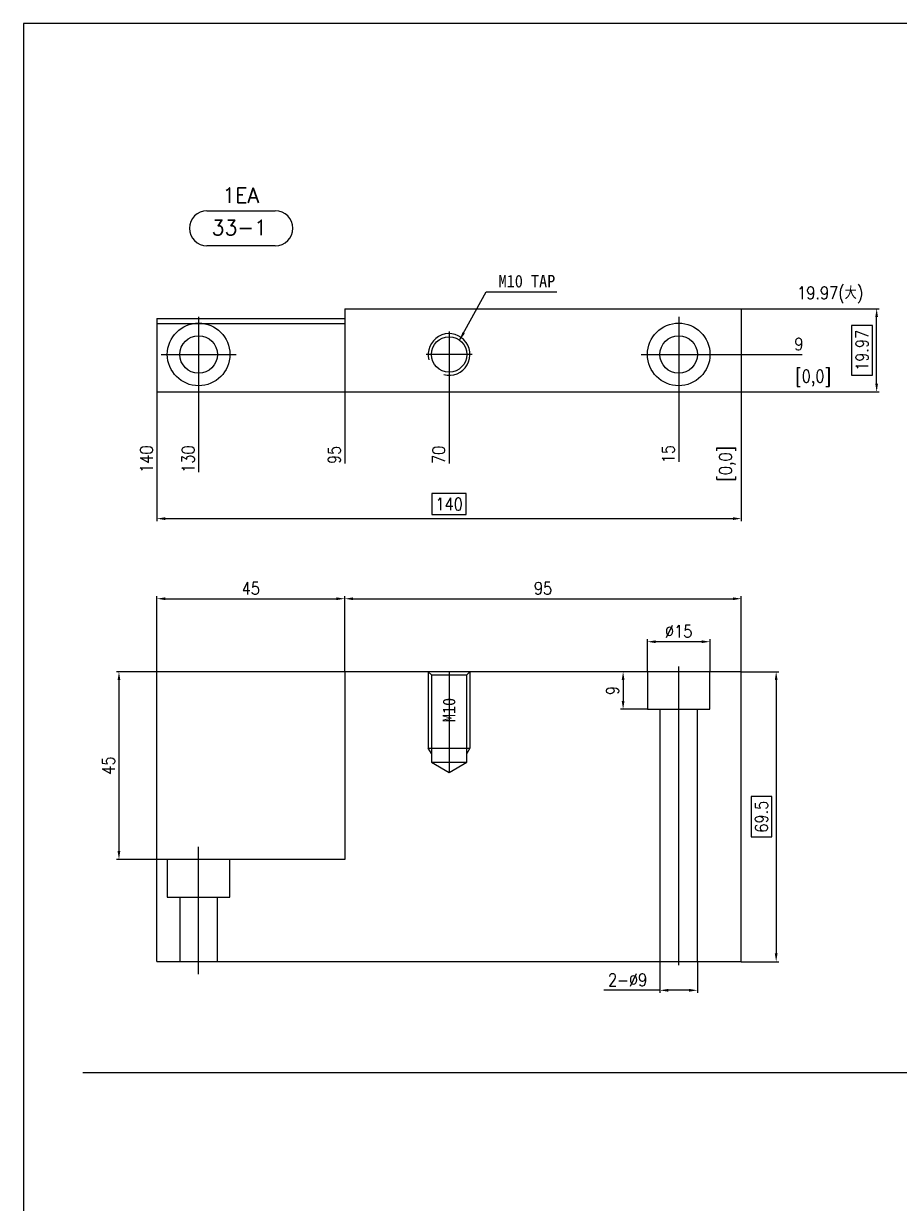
# Model space of a CAD drawing. Header units: millimetres. Extents: x 632 to 3922, y 1402 to 2001.
# Drawn here: x 631.7 to 841.5, y 1695.7 to 1978.5 of the extents above; entities that cross this region are included whole.
import ezdxf
from ezdxf.enums import TextEntityAlignment as Align
from ezdxf.lldxf.tags import DXFTag

# ---------------------------------------------------------------- set-up
doc = ezdxf.new("R2010")
doc.units = ezdxf.units.MM
for name, color, linetype in [('11', 11, 'Continuous'), ('2', 2, 'Continuous'), ('3', 3, 'Continuous'), ('6', 6, 'Continuous'), ('7', 7, 'Continuous'), ('BCE', 1, 'CENTER'), ('BO', 7, 'Continuous'), ('BTL', 5, 'Continuous'), ('CE', 1, 'CENTER'), ('DIM', 7, 'Continuous')]:
    doc.layers.add(name, color=color, linetype=linetype)
doc.styles.add('JM_Standard', font='', dxfattribs={"height": 3})
doc.styles.add('ROMANS', font='romans.shx', dxfattribs={"width": 0.8, "height": 3})
doc.styles.add('SY', font='romans.shx', dxfattribs={"width": 0.85, "height": 3, "bigfont": 'ghs.shx'})
doc.styles.get('JM_Standard').set_extended_font_data('DotumChe')
tags = doc.linetypes.add('CENTER', pattern=[2, 1.25, -0.25, 0.25, -0.25]).pattern_tags.tags
tags[10:11] = [DXFTag(74, 4), DXFTag(75, 0), DXFTag(340, '0'), DXFTag(46, 1.0), DXFTag(50, 0.0), DXFTag(44, 0.0), DXFTag(45, 0.0)]
tags[8:9] = [DXFTag(74, 4), DXFTag(75, 0), DXFTag(340, '0'), DXFTag(46, 1.0), DXFTag(50, 0.0), DXFTag(44, 0.0), DXFTag(45, 0.0)]
tags[6:7] = [DXFTag(74, 4), DXFTag(75, 0), DXFTag(340, '0'), DXFTag(46, 1.0), DXFTag(50, 0.0), DXFTag(44, 0.0), DXFTag(45, 0.0)]
tags[4:5] = [DXFTag(74, 4), DXFTag(75, 0), DXFTag(340, '0'), DXFTag(46, 1.0), DXFTag(50, 0.0), DXFTag(44, 0.0), DXFTag(45, 0.0)]
doc.dimstyles.new('BaseStyle', dxfattribs={"dimtxt": 3, "dimasz": 2, "dimexe": 0.6, "dimexo": 0, "dimgap": 1, "dimtad": 1, "dimdsep": 46, "dimtxsty": 'SY', "dimcen": 0, "dimclrd": 3, "dimclre": 3, "dimclrt": 7, "dimaunit": 1, "dimazin": 0, "dimtfac": 1, "dimtmove": 0, "dimatfit": 3, "dimfxl": 1, "dimtolj": 1, "dimtzin": 0, "dimarcsym": 0})

# ---------------------------------------------------------------- blocks, each defined once
blk = doc.blocks.new('PCT_1_10')
at = {"layer": 'BCE'}
for p, q in [((0, 5.5), (0, -5.5)), ((5.5, 0), (-5.5, 0))]:
    blk.add_line(p, q, dxfattribs=at)
at = {"layer": 'BO'}
blk.add_circle((0, 0), 4.25, dxfattribs=at)
at = {"layer": 'BTL'}
blk.add_arc((0, 0), 5, 255, 195, dxfattribs=at)
blk = doc.blocks.new('*D253')
at = {"layer": 'BO', "color": 3, "lineweight": -2}
blk.add_line((803.64, 1890.18), (803.64, 1868.8), dxfattribs=at)
at = {"layer": 'Defpoints', "color": 0}
for p in [(803.64, 1890.18), (803.64, 1890.18), (803.64, 1878.18)]:
    blk.add_point(p, dxfattribs=at)
at = {"layer": 'BO', "color": 2, "insert": (800.35, 1872.99), "char_height": 3, "attachment_point": 5, "rotation": 90, "style": 'SY'}
blk.add_mtext('\\A1;[0,0]', dxfattribs=at)
blk = doc.blocks.new('*D254')
at = {"layer": 'BO', "color": 3, "lineweight": -2}
blk.add_line((803.64, 1890.18), (825.02, 1890.18), dxfattribs=at)
at = {"layer": 'Defpoints', "color": 0}
for p in [(803.64, 1890.18), (803.64, 1890.18), (815.64, 1890.18)]:
    blk.add_point(p, dxfattribs=at)
at = {"layer": 'BO', "color": 2, "insert": (820.83, 1893.46), "char_height": 3, "attachment_point": 5, "style": 'SY'}
blk.add_mtext('\\A1;[0,0]', dxfattribs=at)
blk = doc.blocks.new('*D255')
at = {"layer": 'BO', "color": 3, "lineweight": -2}
blk.add_line((788.64, 1890.18), (788.64, 1873.41), dxfattribs=at)
at = {"layer": 'Defpoints', "color": 0}
for p in [(788.64, 1890.18), (803.64, 1890.18)]:
    blk.add_point(p, dxfattribs=at)
at = {"layer": 'BO', "color": 7, "insert": (786.14, 1875.29), "char_height": 3, "attachment_point": 5, "rotation": 90, "style": 'SY', "bg_fill": 3, "box_fill_scale": 1.1, "bg_fill_color": 256, "bg_fill_true_color": 13158600, "bg_fill_transparency": 0}
blk.add_mtext('\\A1;15', dxfattribs=at)
at = {"layer": 'Defpoints', "color": 0}
blk.add_point((788.64, 1878.18), dxfattribs=at)
blk = doc.blocks.new('*D256')
at = {"layer": 'BO', "color": 3, "lineweight": -2}
blk.add_line((733.64, 1899.18), (733.64, 1873.05), dxfattribs=at)
at = {"layer": 'Defpoints', "color": 0}
for p in [(733.64, 1899.18), (803.64, 1890.18)]:
    blk.add_point(p, dxfattribs=at)
at = {"layer": 'BO', "color": 7, "insert": (731.14, 1875.11), "char_height": 3, "attachment_point": 5, "rotation": 90, "style": 'SY', "bg_fill": 3, "box_fill_scale": 1.1, "bg_fill_color": 256, "bg_fill_true_color": 13158600, "bg_fill_transparency": 0}
blk.add_mtext('\\A1;70', dxfattribs=at)
at = {"layer": 'Defpoints', "color": 0}
blk.add_point((733.64, 1878.18), dxfattribs=at)
blk = doc.blocks.new('*D257')
at = {"layer": 'BO', "color": 3, "lineweight": -2}
blk.add_line((708.64, 1890.18), (708.64, 1873.05), dxfattribs=at)
at = {"layer": 'Defpoints', "color": 0}
for p in [(708.64, 1890.18), (803.64, 1890.18)]:
    blk.add_point(p, dxfattribs=at)
at = {"layer": 'BO', "color": 7, "insert": (706.14, 1875.11), "char_height": 3, "attachment_point": 5, "rotation": 90, "style": 'SY', "bg_fill": 3, "box_fill_scale": 1.1, "bg_fill_color": 256, "bg_fill_true_color": 13158600, "bg_fill_transparency": 0}
blk.add_mtext('\\A1;95', dxfattribs=at)
at = {"layer": 'Defpoints', "color": 0}
blk.add_point((708.64, 1878.18), dxfattribs=at)
blk = doc.blocks.new('*D258')
at = {"layer": 'BO', "color": 3, "lineweight": -2}
blk.add_line((673.64, 1890.18), (673.64, 1870.98), dxfattribs=at)
at = {"layer": 'Defpoints', "color": 0}
for p in [(673.64, 1890.18), (803.64, 1890.18)]:
    blk.add_point(p, dxfattribs=at)
at = {"layer": 'BO', "color": 7, "insert": (671.14, 1874.08), "char_height": 3, "attachment_point": 5, "rotation": 90, "style": 'SY', "bg_fill": 3, "box_fill_scale": 1.1, "bg_fill_color": 256, "bg_fill_true_color": 13158600, "bg_fill_transparency": 0}
blk.add_mtext('\\A1;130', dxfattribs=at)
at = {"layer": 'Defpoints', "color": 0}
blk.add_point((673.64, 1878.18), dxfattribs=at)
blk = doc.blocks.new('*D259')
at = {"layer": 'BO', "color": 3, "lineweight": -2}
blk.add_line((663.64, 1890.18), (663.64, 1870.98), dxfattribs=at)
at = {"layer": 'Defpoints', "color": 0}
for p in [(663.64, 1890.18), (803.64, 1890.18)]:
    blk.add_point(p, dxfattribs=at)
at = {"layer": 'BO', "color": 7, "insert": (661.14, 1874.08), "char_height": 3, "attachment_point": 5, "rotation": 90, "style": 'SY', "bg_fill": 3, "box_fill_scale": 1.1, "bg_fill_color": 256, "bg_fill_true_color": 13158600, "bg_fill_transparency": 0}
blk.add_mtext('\\A1;140', dxfattribs=at)
at = {"layer": 'Defpoints', "color": 0}
blk.add_point((663.64, 1878.18), dxfattribs=at)
blk = doc.blocks.new('*D260')
at = {"layer": 'BO', "color": 3, "lineweight": -2}
blk.add_line((797.64, 1899.18), (818.22, 1899.18), dxfattribs=at)
at = {"layer": 'Defpoints', "color": 0}
for p in [(797.64, 1899.18), (803.64, 1890.18)]:
    blk.add_point(p, dxfattribs=at)
at = {"layer": 'BO', "color": 7, "insert": (817.43, 1901.68), "char_height": 3, "attachment_point": 5, "style": 'SY', "bg_fill": 3, "box_fill_scale": 1.1, "bg_fill_color": 256, "bg_fill_true_color": 13158600, "bg_fill_transparency": 0}
blk.add_mtext('\\A1;9', dxfattribs=at)
at = {"layer": 'Defpoints', "color": 0}
blk.add_point((815.64, 1899.18), dxfattribs=at)
blk = doc.blocks.new('*D261')
at = {"layer": 'BO', "color": 3, "lineweight": -2}
blk.add_line((803.64, 1910.15), (833.23, 1910.15), dxfattribs=at)
at = {"layer": 'Defpoints', "color": 0}
for p in [(803.64, 1910.15), (803.64, 1890.18)]:
    blk.add_point(p, dxfattribs=at)
at = {"layer": 'BO', "color": 7, "insert": (824.93, 1913.44), "char_height": 3, "attachment_point": 5, "style": 'SY', "bg_fill": 3, "box_fill_scale": 1.1, "bg_fill_color": 256, "bg_fill_true_color": 13158600, "bg_fill_transparency": 0}
blk.add_mtext('\\A1;19.97(大)', dxfattribs=at)
at = {"layer": 'Defpoints', "color": 0}
blk.add_point((815.64, 1910.15), dxfattribs=at)
blk = doc.blocks.new('*D262')
at = {"layer": 'Defpoints', "color": 0}
for p in [(663.64, 1890.18), (803.64, 1890.18), (803.64, 1859.82)]:
    blk.add_point(p, dxfattribs=at)
at = {"layer": 'DIM', "color": 3, "lineweight": -2}
for p, q in [((663.64, 1890.18), (663.64, 1859.22)), ((803.64, 1890.18), (803.64, 1859.22)), ((665.64, 1859.82), (801.64, 1859.82))]:
    blk.add_line(p, q, dxfattribs=at)
at = {"layer": 'DIM', "color": 3}
for points in [[(665.64, 1860.16), (665.64, 1859.49), (663.64, 1859.82)], [(801.64, 1859.49), (801.64, 1860.16), (803.64, 1859.82)]]:
    blk.add_solid(points, dxfattribs=at)
at = {"layer": 'DIM', "color": 7, "insert": (733.64, 1863.32), "char_height": 3, "attachment_point": 5, "style": 'SY', "bg_fill": 3, "box_fill_scale": 1.1, "bg_fill_color": 256, "bg_fill_true_color": 13158600, "bg_fill_transparency": 0}
blk.add_mtext('\\A1;140', dxfattribs=at)
at = {"layer": 'DIM', "color": 3, "lineweight": -2}
for p, q in [((737.73, 1865.82), (729.54, 1865.82)), ((729.54, 1865.82), (729.54, 1860.82)), ((737.73, 1860.82), (737.73, 1865.82)), ((729.54, 1860.82), (737.73, 1860.82))]:
    blk.add_line(p, q, dxfattribs=at)
blk = doc.blocks.new('*D263')
at = {"layer": 'Defpoints', "color": 0}
for p in [(803.64, 1910.15), (836.06, 1910.15), (803.64, 1890.18)]:
    blk.add_point(p, dxfattribs=at)
at = {"layer": 'DIM', "color": 3, "lineweight": -2}
for p, q in [((803.64, 1910.15), (836.66, 1910.15)), ((836.06, 1892.18), (836.06, 1908.15)), ((803.64, 1890.18), (836.66, 1890.18))]:
    blk.add_line(p, q, dxfattribs=at)
at = {"layer": 'DIM', "color": 3}
for points in [[(836.39, 1908.15), (835.73, 1908.15), (836.06, 1910.15)], [(835.73, 1892.18), (836.39, 1892.18), (836.06, 1890.18)]]:
    blk.add_solid(points, dxfattribs=at)
at = {"layer": 'DIM', "color": 7, "insert": (832.56, 1900.16), "char_height": 3, "attachment_point": 5, "rotation": 90, "style": 'SY', "bg_fill": 3, "box_fill_scale": 1.1, "bg_fill_color": 256, "bg_fill_true_color": 13158600, "bg_fill_transparency": 0}
blk.add_mtext('\\A1;19.97', dxfattribs=at)
at = {"layer": 'DIM', "color": 3, "lineweight": -2}
for p, q in [((835.06, 1906.08), (830.06, 1906.08)), ((830.06, 1906.08), (830.06, 1894.25)), ((835.06, 1894.25), (835.06, 1906.08)), ((830.06, 1894.25), (835.06, 1894.25))]:
    blk.add_line(p, q, dxfattribs=at)
blk = doc.blocks.new('*D264')
at = {"layer": 'Defpoints', "color": 0}
for p in [(803.64, 1840.62), (708.64, 1823.12), (803.64, 1823.12)]:
    blk.add_point(p, dxfattribs=at)
at = {"layer": 'DIM', "color": 3, "lineweight": -2}
for p, q in [((708.64, 1823.12), (708.64, 1841.22)), ((803.64, 1823.12), (803.64, 1841.22)), ((710.64, 1840.62), (801.64, 1840.62))]:
    blk.add_line(p, q, dxfattribs=at)
at = {"layer": 'DIM', "color": 3}
for points in [[(710.64, 1840.95), (710.64, 1840.29), (708.64, 1840.62)], [(801.64, 1840.29), (801.64, 1840.95), (803.64, 1840.62)]]:
    blk.add_solid(points, dxfattribs=at)
at = {"layer": 'DIM', "color": 7, "insert": (756.14, 1843.12), "char_height": 3, "attachment_point": 5, "style": 'SY', "bg_fill": 3, "box_fill_scale": 1.1, "bg_fill_color": 256, "bg_fill_true_color": 13158600, "bg_fill_transparency": 0}
blk.add_mtext('\\A1;95', dxfattribs=at)
blk = doc.blocks.new('*D265')
at = {"layer": 'Defpoints', "color": 0}
for p in [(708.64, 1840.62), (708.64, 1823.12), (663.64, 1778.12)]:
    blk.add_point(p, dxfattribs=at)
at = {"layer": 'DIM', "color": 3, "lineweight": -2}
for p, q in [((663.64, 1778.12), (663.64, 1841.22)), ((708.64, 1823.12), (708.64, 1841.22)), ((665.64, 1840.62), (706.64, 1840.62))]:
    blk.add_line(p, q, dxfattribs=at)
at = {"layer": 'DIM', "color": 3}
for points in [[(665.64, 1840.95), (665.64, 1840.29), (663.64, 1840.62)], [(706.64, 1840.29), (706.64, 1840.95), (708.64, 1840.62)]]:
    blk.add_solid(points, dxfattribs=at)
at = {"layer": 'DIM', "color": 7, "insert": (686.14, 1843.12), "char_height": 3, "attachment_point": 5, "style": 'SY', "bg_fill": 3, "box_fill_scale": 1.1, "bg_fill_color": 256, "bg_fill_true_color": 13158600, "bg_fill_transparency": 0}
blk.add_mtext('\\A1;45', dxfattribs=at)
blk = doc.blocks.new('*D266')
at = {"layer": 'Defpoints', "color": 0}
for p in [(708.64, 1823.12), (654.55, 1778.12), (663.64, 1778.12)]:
    blk.add_point(p, dxfattribs=at)
at = {"layer": 'DIM', "color": 3, "lineweight": -2}
for p, q in [((708.64, 1823.12), (653.95, 1823.12)), ((654.55, 1821.12), (654.55, 1780.12)), ((663.64, 1778.12), (653.95, 1778.12))]:
    blk.add_line(p, q, dxfattribs=at)
at = {"layer": 'DIM', "color": 3}
for points in [[(654.88, 1821.12), (654.22, 1821.12), (654.55, 1823.12)], [(654.22, 1780.12), (654.88, 1780.12), (654.55, 1778.12)]]:
    blk.add_solid(points, dxfattribs=at)
at = {"layer": 'DIM', "color": 7, "insert": (652.05, 1800.62), "char_height": 3, "attachment_point": 5, "rotation": 90, "style": 'SY', "bg_fill": 3, "box_fill_scale": 1.1, "bg_fill_color": 256, "bg_fill_true_color": 13158600, "bg_fill_transparency": 0}
blk.add_mtext('\\A1;45', dxfattribs=at)
blk = doc.blocks.new('*D267')
at = {"layer": 'Defpoints', "color": 0}
for p in [(781.14, 1823.12), (775.32, 1814.12), (781.14, 1814.12)]:
    blk.add_point(p, dxfattribs=at)
at = {"layer": 'DIM', "color": 3, "lineweight": -2}
for p, q in [((781.14, 1823.12), (774.72, 1823.12)), ((775.32, 1821.12), (775.32, 1816.12)), ((781.14, 1814.12), (774.72, 1814.12))]:
    blk.add_line(p, q, dxfattribs=at)
at = {"layer": 'DIM', "color": 3}
for points in [[(775.66, 1821.12), (774.99, 1821.12), (775.32, 1823.12)], [(774.99, 1816.12), (775.66, 1816.12), (775.32, 1814.12)]]:
    blk.add_solid(points, dxfattribs=at)
at = {"layer": 'DIM', "color": 7, "insert": (772.82, 1818.62), "char_height": 3, "attachment_point": 5, "rotation": 90, "style": 'SY', "bg_fill": 3, "box_fill_scale": 1.1, "bg_fill_color": 256, "bg_fill_true_color": 13158600, "bg_fill_transparency": 0}
blk.add_mtext('\\A1;9', dxfattribs=at)
blk = doc.blocks.new('*D268')
at = {"layer": 'Defpoints', "color": 0}
for p in [(803.64, 1823.12), (803.64, 1753.62), (811.99, 1753.62)]:
    blk.add_point(p, dxfattribs=at)
at = {"layer": 'DIM', "color": 3, "lineweight": -2}
for p, q in [((803.64, 1823.12), (812.59, 1823.12)), ((811.99, 1821.12), (811.99, 1755.62)), ((803.64, 1753.62), (812.59, 1753.62))]:
    blk.add_line(p, q, dxfattribs=at)
at = {"layer": 'DIM', "color": 3}
for points in [[(812.33, 1821.12), (811.66, 1821.12), (811.99, 1823.12)], [(811.66, 1755.62), (812.33, 1755.62), (811.99, 1753.62)]]:
    blk.add_solid(points, dxfattribs=at)
at = {"layer": 'DIM', "color": 7, "insert": (808.49, 1788.37), "char_height": 3, "attachment_point": 5, "rotation": 90, "style": 'SY', "bg_fill": 3, "box_fill_scale": 1.1, "bg_fill_color": 256, "bg_fill_true_color": 13158600, "bg_fill_transparency": 0}
blk.add_mtext('\\A1;69.5', dxfattribs=at)
at = {"layer": 'DIM', "color": 3, "lineweight": -2}
for p, q in [((810.99, 1793.2), (805.99, 1793.2)), ((805.99, 1793.2), (805.99, 1783.55)), ((810.99, 1783.55), (810.99, 1793.2)), ((805.99, 1783.55), (810.99, 1783.55))]:
    blk.add_line(p, q, dxfattribs=at)
blk = doc.blocks.new('*D269')
at = {"layer": 'Defpoints', "color": 0}
for p in [(781.14, 1830.32), (781.14, 1823.12), (796.14, 1823.12)]:
    blk.add_point(p, dxfattribs=at)
at = {"layer": 'DIM', "color": 3, "lineweight": -2}
for p, q in [((781.14, 1823.12), (781.14, 1830.92)), ((794.14, 1830.32), (783.14, 1830.32)), ((796.14, 1823.12), (796.14, 1830.92))]:
    blk.add_line(p, q, dxfattribs=at)
at = {"layer": 'DIM', "color": 3}
for points in [[(783.14, 1830.65), (783.14, 1829.98), (781.14, 1830.32)], [(794.14, 1829.98), (794.14, 1830.65), (796.14, 1830.32)]]:
    blk.add_solid(points, dxfattribs=at)
at = {"layer": 'DIM', "color": 7, "insert": (788.64, 1832.82), "char_height": 3, "attachment_point": 5, "style": 'SY', "bg_fill": 3, "box_fill_scale": 1.1, "bg_fill_color": 256, "bg_fill_true_color": 13158600, "bg_fill_transparency": 0}
blk.add_mtext('\\A1;%%c15', dxfattribs=at)
blk = doc.blocks.new('*D270')
at = {"layer": 'Defpoints', "color": 0}
for p in [(784.14, 1753.62), (793.14, 1753.62), (784.14, 1746.75)]:
    blk.add_point(p, dxfattribs=at)
at = {"layer": 'DIM', "color": 3, "lineweight": -2}
for p, q in [((784.14, 1753.62), (784.14, 1746.15)), ((793.14, 1753.62), (793.14, 1746.15)), ((784.14, 1746.75), (770.67, 1746.75)), ((791.14, 1746.75), (786.14, 1746.75))]:
    blk.add_line(p, q, dxfattribs=at)
at = {"layer": 'DIM', "color": 3}
for points in [[(786.14, 1747.09), (786.14, 1746.42), (784.14, 1746.75)], [(791.14, 1746.42), (791.14, 1747.09), (793.14, 1746.75)]]:
    blk.add_solid(points, dxfattribs=at)
at = {"layer": 'DIM', "color": 7, "insert": (776.4, 1749.25), "char_height": 3, "attachment_point": 5, "style": 'SY', "bg_fill": 3, "box_fill_scale": 1.1, "bg_fill_color": 256, "bg_fill_true_color": 13158600, "bg_fill_transparency": 0}
blk.add_mtext('\\A1;2-%%c9', dxfattribs=at)
blk = doc.blocks.new('A$C2EA02300')
for p, q in [((9, 585), (9, 9)), ((832, 585), (9, 585))]:
    blk.add_line(p, q)

msp = doc.modelspace()

# ---------------------------------------------------------------- linework, layer by layer
for p, q in [((781.137, 1823.121), (781.137, 1814.121)), ((796.137, 1814.121), (796.137, 1823.121)), ((803.637, 1753.621), (803.637, 1823.121)), ((781.137, 1814.121), (796.137, 1814.121)), ((784.137, 1814.121), (784.137, 1753.621)), ((793.137, 1753.621), (793.137, 1814.121)), ((663.637, 1753.621), (663.637, 1778.121)), ((708.637, 1778.121), (663.637, 1778.121)), ((666.137, 1778.121), (666.137, 1769.121)), ((681.137, 1769.121), (681.137, 1778.121)), ((666.137, 1769.121), (681.137, 1769.121)), ((669.137, 1769.121), (669.137, 1753.621)), ((678.137, 1753.621), (678.137, 1769.121)), ((663.637, 1753.621), (803.637, 1753.621))]:
    msp.add_line(p, q)
at = {"layer": '11'}
msp.add_line((645.935, 1727.018), (1440.996, 1727.018), dxfattribs=at)
at = {"layer": '2'}
msp.add_line((708.637, 1906.513), (663.637, 1906.513), dxfattribs=at)
at = {"layer": '3'}
for p, q in [((675.63, 1933.632), (692.004, 1933.632)), ((692.004, 1925.232), (675.63, 1925.232))]:
    msp.add_line(p, q, dxfattribs=at)
for centre, start, end in [((675.63, 1929.432), 90, 180), ((692.004, 1929.432), 0, 90), ((675.63, 1929.432), 180, 270), ((692.004, 1929.432), 270, 0)]:
    msp.add_arc(centre, 4.2, start, end, dxfattribs=at)
at = {"layer": '7'}
for p, q in [((708.637, 1910.151), (708.637, 1890.177)), ((708.637, 1910.151), (803.637, 1910.151)), ((803.637, 1910.151), (803.637, 1890.177)), ((663.637, 1907.795), (663.637, 1890.177)), ((663.637, 1907.795), (708.637, 1907.795)), ((708.637, 1890.177), (663.637, 1890.177)), ((803.637, 1890.177), (708.637, 1890.177)), ((708.637, 1823.121), (708.637, 1778.121)), ((803.637, 1823.121), (708.637, 1823.121))]:
    msp.add_line(p, q, dxfattribs=at)
for centre, radius in [((673.637, 1899.177), 7.5), ((788.637, 1899.177), 7.5), ((673.637, 1899.177), 4.5), ((788.637, 1899.177), 4.5)]:
    msp.add_circle(centre, radius, dxfattribs=at)
at = {"layer": 'BO'}
msp.add_line((729.387, 1801.455), (737.887, 1801.455), dxfattribs=at)
at = {"layer": 'BTL'}
msp.add_lwpolyline([(729.387, 1803.489), (728.637, 1804.788), (738.637, 1804.788), (737.887, 1803.489)], dxfattribs=at)
at = {"layer": 'CE'}
for p, q in [((673.637, 1908.177), (673.637, 1890.177)), ((788.637, 1908.177), (788.637, 1890.177)), ((664.637, 1899.177), (682.637, 1899.177)), ((779.637, 1899.177), (797.637, 1899.177)), ((788.637, 1752.812), (788.637, 1824.399)), ((673.637, 1750.621), (673.637, 1781.121))]:
    msp.add_line(p, q, dxfattribs=at)

# ---------------------------------------------------------------- block references
at = {"layer": 'BO'}
msp.add_blockref('PCT_1_10', (733.637, 1899.177), dxfattribs=at)

# ---------------------------------------------------------------- texts
at = {"style": 'ROMANS'}
msp.add_text('1EA', height=3.6, dxfattribs=at).set_placement((688.117, 1935.559), align=Align.RIGHT)
at = {"layer": '6', "style": 'ROMANS'}
msp.add_text('33-1', height=3.6, dxfattribs=at).set_placement((690.014, 1927.796), align=Align.RIGHT)
at = {"layer": '7', "insert": (745.497, 1915.201), "char_height": 3, "attachment_point": 7, "style": 'JM_Standard'}
msp.add_mtext('M10 TAP  ', dxfattribs=at)
at = {"layer": 'DIM', "style": 'JM_Standard'}
msp.add_text('M10', height=3, rotation=90, dxfattribs=at).set_placement((733.637, 1813.955), align=Align.MIDDLE)

# ---------------------------------------------------------------- dimensions: what is measured, and where the dimension line sits
at = {"layer": 'BO'}
for offset, dtype, picture, middle in [((12, 0), 0, '*D254', (820.826, 1893.463)), ((0, -12), 1, '*D253', (800.351, 1872.988))]:
    dim = msp.add_ordinate_dim(feature_location=(803.637, 1890.177), offset=offset, dtype=dtype, origin=(803.637, 1890.177), text='[0,0]', dimstyle='BaseStyle', override={"dimclrt": 2}, dxfattribs=at)
    dim.commit()
    dim.dimension.update_dxf_attribs({"geometry": picture, "text_midpoint": middle})

# ---------------------------------------------------------------- leaders
at = {"layer": 'BO', "annotation_type": 0, "has_hookline": 1, "hookline_direction": 0, "text_width": 13.985}
msp.add_leader([(736.165, 1902.593), (742.497, 1914.201), (744.497, 1914.201)], dimstyle='BaseStyle', override={"dimscale": 1, "dimgap": 1, "dimtad": 1}, dxfattribs=at)

# ---------------------------------------------------------------- next in the draw order: dimensions: what is measured, and where the dimension line sits
at = {"layer": 'BO'}
dim = msp.add_ordinate_dim(feature_location=(788.637, 1890.177), offset=(0, -12), dtype=1, origin=(803.637, 1890.177), dimstyle='BaseStyle', override={"dimtfill": 1}, dxfattribs=at)
dim.commit()
dim.dimension.update_dxf_attribs({"geometry": '*D255', "text_midpoint": (786.137, 1875.295)})
at = {"layer": 'DIM'}
dim = msp.add_linear_dim(base=(803.637, 1840.62), p1=(708.637, 1823.121), p2=(803.637, 1823.121), dimstyle='BaseStyle', override={"dimtfill": 1}, dxfattribs=at)
dim.commit()
dim.dimension.update_dxf_attribs({"geometry": '*D264', "text_midpoint": (756.137, 1843.12)})
dim = msp.add_linear_dim(base=(784.137, 1746.753), p1=(793.137, 1753.621), p2=(784.137, 1753.621), text='2-%%c<>', dimstyle='BaseStyle', override={"dimtfill": 1}, dxfattribs=at)
dim.commit()
dim.dimension.update_dxf_attribs({"geometry": '*D270', "text_midpoint": (776.401, 1749.253)})

# ---------------------------------------------------------------- next in the draw order: linework, layer by layer
at = {"layer": 'BCE'}
msp.add_line((733.637, 1823.121), (733.637, 1799.001), dxfattribs=at)
at = {"layer": 'BO'}
for points in [[(728.637, 1823.121), (729.387, 1822.371), (737.887, 1822.371), (738.637, 1823.121)], [(729.387, 1822.371), (729.387, 1801.455), (733.637, 1799.001), (737.887, 1801.455), (737.887, 1822.371)]]:
    msp.add_lwpolyline(points, dxfattribs=at)
at = {"layer": 'BTL'}
for p, q in [((728.637, 1823.121), (728.637, 1804.788)), ((738.637, 1823.121), (738.637, 1804.788))]:
    msp.add_line(p, q, dxfattribs=at)

# ---------------------------------------------------------------- next in the draw order: dimensions: what is measured, and where the dimension line sits
at = {"layer": 'BO'}
dim = msp.add_ordinate_dim(feature_location=(733.637, 1899.177), offset=(0, -21), dtype=1, origin=(803.637, 1890.177), dimstyle='BaseStyle', override={"dimtfill": 1}, dxfattribs=at)
dim.commit()
dim.dimension.update_dxf_attribs({"geometry": '*D256', "text_midpoint": (731.137, 1875.113)})
at = {"layer": 'DIM'}
dim = msp.add_linear_dim(base=(708.637, 1840.62), p1=(663.637, 1778.121), p2=(708.637, 1823.121), dimstyle='BaseStyle', override={"dimtfill": 1}, dxfattribs=at)
dim.commit()
dim.dimension.update_dxf_attribs({"geometry": '*D265', "text_midpoint": (686.137, 1843.12)})
for base, p1, p2, override, picture, middle in [((775.325, 1814.121), (781.137, 1823.121), (781.137, 1814.121), {"dimtfill": 1}, '*D267', (772.825, 1818.621)), ((811.994, 1753.621), (803.637, 1823.121), (803.637, 1753.621), {"dimgap": -1, "dimtfill": 1}, '*D268', (808.494, 1788.371))]:
    dim = msp.add_linear_dim(base=base, p1=p1, p2=p2, angle=90, dimstyle='BaseStyle', override=override, dxfattribs=at)
    dim.commit()
    dim.dimension.update_dxf_attribs({"geometry": picture, "text_midpoint": middle})

# ---------------------------------------------------------------- next in the draw order: dimensions: what is measured, and where the dimension line sits
at = {"layer": 'BO'}
dim = msp.add_ordinate_dim(feature_location=(708.637, 1890.177), offset=(0, -12), dtype=1, origin=(803.637, 1890.177), dimstyle='BaseStyle', override={"dimtfill": 1}, dxfattribs=at)
dim.commit()
dim.dimension.update_dxf_attribs({"geometry": '*D257', "text_midpoint": (706.137, 1875.113)})
at = {"layer": 'DIM'}
dim = msp.add_linear_dim(base=(781.137, 1830.317), p1=(796.137, 1823.121), p2=(781.137, 1823.121), text='%%c<>', dimstyle='BaseStyle', override={"dimtfill": 1}, dxfattribs=at)
dim.commit()
dim.dimension.update_dxf_attribs({"geometry": '*D269', "text_midpoint": (788.637, 1832.817)})
dim = msp.add_linear_dim(base=(654.55, 1778.121), p1=(708.637, 1823.121), p2=(663.637, 1778.121), angle=90, dimstyle='BaseStyle', override={"dimtfill": 1}, dxfattribs=at)
dim.commit()
dim.dimension.update_dxf_attribs({"geometry": '*D266', "text_midpoint": (652.05, 1800.621)})

# ---------------------------------------------------------------- next in the draw order: dimensions: what is measured, and where the dimension line sits
at = {"layer": 'BO'}
dim = msp.add_ordinate_dim(feature_location=(673.637, 1890.177), offset=(0, -12), dtype=1, origin=(803.637, 1890.177), dimstyle='BaseStyle', override={"dimtfill": 1}, dxfattribs=at)
dim.commit()
dim.dimension.update_dxf_attribs({"geometry": '*D258', "text_midpoint": (671.137, 1874.081)})

# ---------------------------------------------------------------- next in the draw order: dimensions: what is measured, and where the dimension line sits
dim = msp.add_ordinate_dim(feature_location=(663.637, 1890.177), offset=(0, -12), dtype=1, origin=(803.637, 1890.177), dimstyle='BaseStyle', override={"dimtfill": 1}, dxfattribs=at)
dim.commit()
dim.dimension.update_dxf_attribs({"geometry": '*D259', "text_midpoint": (661.137, 1874.081)})

# ---------------------------------------------------------------- next in the draw order: dimensions: what is measured, and where the dimension line sits
dim = msp.add_ordinate_dim(feature_location=(797.637, 1899.177), offset=(18, 0), dtype=0, origin=(803.637, 1890.177), dimstyle='BaseStyle', override={"dimtfill": 1}, dxfattribs=at)
dim.commit()
dim.dimension.update_dxf_attribs({"geometry": '*D260', "text_midpoint": (817.426, 1901.677)})

# ---------------------------------------------------------------- next in the draw order: dimensions: what is measured, and where the dimension line sits
dim = msp.add_ordinate_dim(feature_location=(803.637, 1910.151), offset=(12, 0), dtype=0, origin=(803.637, 1890.177), text='<>(大)', dimstyle='BaseStyle', override={"dimtfill": 1}, dxfattribs=at)
dim.commit()
dim.dimension.update_dxf_attribs({"geometry": '*D261', "text_midpoint": (824.932, 1913.437)})

# ---------------------------------------------------------------- next in the draw order: dimensions: what is measured, and where the dimension line sits
at = {"layer": 'DIM'}
dim = msp.add_linear_dim(base=(803.637, 1859.823), p1=(663.637, 1890.177), p2=(803.637, 1890.177), dimstyle='BaseStyle', override={"dimgap": -1, "dimtfill": 1}, dxfattribs=at)
dim.commit()
dim.dimension.update_dxf_attribs({"geometry": '*D262', "text_midpoint": (733.637, 1863.323)})

# ---------------------------------------------------------------- next in the draw order: dimensions: what is measured, and where the dimension line sits
dim = msp.add_linear_dim(base=(836.059, 1910.151), p1=(803.637, 1890.177), p2=(803.637, 1910.151), angle=90, dimstyle='BaseStyle', override={"dimgap": -1, "dimtfill": 1}, dxfattribs=at)
dim.commit()
dim.dimension.update_dxf_attribs({"geometry": '*D263', "text_midpoint": (832.559, 1900.164)})

# ---------------------------------------------------------------- next in the draw order: block references
msp.add_blockref('A$C2EA02300', (622.709, 1393.489))

doc.saveas('drawing.dxf')
